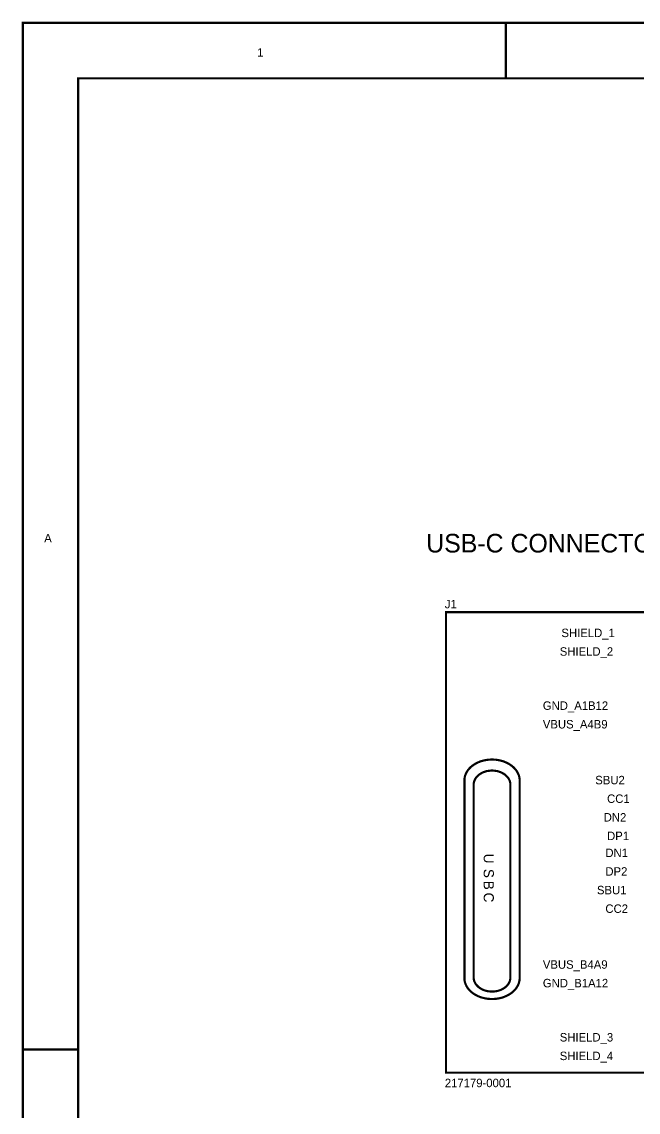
# Model space of a CAD drawing. Header units: inches. Extents: x 0 to 31.5, y 0 to 22.3.
# Drawn here: x 0 to 3.35, y 16.38 to 22.31 of the extents above; entities that cross this region are included whole.
import ezdxf

# ---------------------------------------------------------------- set-up
doc = ezdxf.new("R2010")
doc.units = ezdxf.units.IN
doc.header["$MEASUREMENT"] = 0
doc.layers.add('Sheet', color=255, linetype='Continuous')

msp = doc.modelspace()

# ---------------------------------------------------------------- linework, layer by layer
at = {"layer": 'Sheet'}
for points in [[(0.0034, 22.3, 0.0118, 0.0118, 0), (31.4977, 22.3, 0.0118, 0.0118, 0), (31.4977, 0, 0.0118, 0.0118, 0), (0.0034, 0, 0.0118, 0.0118, 0), (0.0034, 22.3, 0.0118, 0.0118, 0)], [(0.0034, 22.3, 0.0039, 0.0039, 0), (0.0034, 0, 0.0039, 0.0039, 0), (31.4977, 0, 0.0039, 0.0039, 0), (31.4977, 22.3, 0.0039, 0.0039, 0), (0.0034, 22.3, 0.0039, 0.0039, 0), (0.0034, 22.3, 0.0039, 0.0039, 0)], [(0.3043, 21.9991, 0.0118, 0.0118, 0), (31.1969, 21.9991, 0.0118, 0.0118, 0), (31.1969, 0.2998, 0.0118, 0.0118, 0), (0.3043, 0.2998, 0.0118, 0.0118, 0), (0.3043, 21.9991, 0.0118, 0.0118, 0)], [(0.3043, 21.9991, 0.0039, 0.0039, 0), (0.3043, 0.2998, 0.0039, 0.0039, 0), (31.1969, 0.2998, 0.0039, 0.0039, 0), (31.1969, 21.9991, 0.0039, 0.0039, 0), (0.3043, 21.9991, 0.0039, 0.0039, 0), (0.3043, 21.9991, 0.0039, 0.0039, 0)], [(2.3029, 19.0996, 0.0118, 0.0118, 0), (3.403, 19.0996, 0.0118, 0.0118, 0), (3.403, 16.5998, 0.0118, 0.0118, 0), (2.3029, 16.5998, 0.0118, 0.0118, 0), (2.3029, 19.0996, 0.0118, 0.0118, 0)], [(2.3029, 19.0996, 0.0039, 0.0039, 0), (2.3029, 16.5998, 0.0039, 0.0039, 0), (3.403, 16.5998, 0.0039, 0.0039, 0), (3.403, 19.0996, 0.0039, 0.0039, 0), (2.3029, 19.0996, 0.0039, 0.0039, 0), (2.3029, 19.0996, 0.0039, 0.0039, 0)]]:
    msp.add_lwpolyline(points, format="xyseb", close=True, dxfattribs=at)
for points in [[(0.0034, 22.3, 0.0118, 0.0118, 0), (0.3037, 22.3, 0.0118, 0.0118, 0)], [(2.6279, 22.3, 0.0118, 0.0118, 0), (2.6279, 21.9997, 0.0118, 0.0118, 0)], [(2.4034, 18.1871, 0.0118, 0.0118, 0), (2.4034, 18.1928, 0.0118, 0.0118, 0), (2.404, 18.1986, 0.0118, 0.0118, 0), (2.4051, 18.2043, 0.0118, 0.0118, 0), (2.4062, 18.2095, 0.0118, 0.0118, 0), (2.408, 18.2152, 0.0118, 0.0118, 0), (2.4103, 18.2204, 0.0118, 0.0118, 0), (2.4126, 18.2256, 0.0118, 0.0118, 0), (2.4149, 18.2307, 0.0118, 0.0118, 0), (2.4183, 18.2359, 0.0118, 0.0118, 0), (2.4212, 18.2405, 0.0118, 0.0118, 0), (2.4252, 18.2457, 0.0118, 0.0118, 0), (2.4286, 18.2497, 0.0118, 0.0118, 0), (2.4332, 18.2543, 0.0118, 0.0118, 0), (2.4373, 18.2589, 0.0118, 0.0118, 0), (2.4424, 18.2629, 0.0118, 0.0118, 0), (2.447, 18.2663, 0.0118, 0.0118, 0), (2.4522, 18.2704, 0.0118, 0.0118, 0), (2.4579, 18.2738, 0.0118, 0.0118, 0), (2.4631, 18.2772, 0.0118, 0.0118, 0), (2.4694, 18.2801, 0.0118, 0.0118, 0), (2.4751, 18.2836, 0.0118, 0.0118, 0), (2.4815, 18.2859, 0.0118, 0.0118, 0), (2.4878, 18.2887, 0.0118, 0.0118, 0), (2.4947, 18.291, 0.0118, 0.0118, 0), (2.5016, 18.2928, 0.0118, 0.0118, 0), (2.5084, 18.2945, 0.0118, 0.0118, 0), (2.5153, 18.2962, 0.0118, 0.0118, 0), (2.5228, 18.2973, 0.0118, 0.0118, 0), (2.5303, 18.2985, 0.0118, 0.0118, 0), (2.5377, 18.2991, 0.0118, 0.0118, 0), (2.5452, 18.2996, 0.0118, 0.0118, 0), (2.5532, 18.2996, 0.0118, 0.0118, 0)], [(2.5532, 18.2996, 0.0118, 0.0118, 0), (2.5607, 18.2996, 0.0118, 0.0118, 0), (2.5687, 18.2991, 0.0118, 0.0118, 0), (2.5762, 18.2985, 0.0118, 0.0118, 0), (2.5837, 18.2973, 0.0118, 0.0118, 0), (2.5906, 18.2962, 0.0118, 0.0118, 0), (2.598, 18.2945, 0.0118, 0.0118, 0), (2.6049, 18.2928, 0.0118, 0.0118, 0), (2.6118, 18.291, 0.0118, 0.0118, 0), (2.6181, 18.2887, 0.0118, 0.0118, 0), (2.6244, 18.2859, 0.0118, 0.0118, 0), (2.6307, 18.2836, 0.0118, 0.0118, 0), (2.6371, 18.2801, 0.0118, 0.0118, 0), (2.6428, 18.2772, 0.0118, 0.0118, 0), (2.6485, 18.2738, 0.0118, 0.0118, 0), (2.6537, 18.2704, 0.0118, 0.0118, 0), (2.6594, 18.2663, 0.0118, 0.0118, 0), (2.664, 18.2629, 0.0118, 0.0118, 0), (2.6686, 18.2589, 0.0118, 0.0118, 0), (2.6732, 18.2543, 0.0118, 0.0118, 0), (2.6772, 18.2497, 0.0118, 0.0118, 0), (2.6813, 18.2457, 0.0118, 0.0118, 0), (2.6847, 18.2405, 0.0118, 0.0118, 0), (2.6882, 18.2359, 0.0118, 0.0118, 0), (2.691, 18.2307, 0.0118, 0.0118, 0), (2.6939, 18.2256, 0.0118, 0.0118, 0), (2.6962, 18.2204, 0.0118, 0.0118, 0), (2.6985, 18.2152, 0.0118, 0.0118, 0), (2.7002, 18.2095, 0.0118, 0.0118, 0), (2.7014, 18.2043, 0.0118, 0.0118, 0), (2.7025, 18.1986, 0.0118, 0.0118, 0), (2.7031, 18.1928, 0.0118, 0.0118, 0), (2.7031, 18.1871, 0.0118, 0.0118, 0)], [(2.4533, 18.163, 0.0118, 0.0118, 0), (2.4533, 18.167, 0.0118, 0.0118, 0), (2.4539, 18.171, 0.0118, 0.0118, 0), (2.4545, 18.1745, 0.0118, 0.0118, 0), (2.4556, 18.1785, 0.0118, 0.0118, 0), (2.4562, 18.1819, 0.0118, 0.0118, 0), (2.4579, 18.1859, 0.0118, 0.0118, 0), (2.4596, 18.1894, 0.0118, 0.0118, 0), (2.4614, 18.1928, 0.0118, 0.0118, 0), (2.4631, 18.1963, 0.0118, 0.0118, 0), (2.4654, 18.1997, 0.0118, 0.0118, 0), (2.4677, 18.2026, 0.0118, 0.0118, 0), (2.4706, 18.206, 0.0118, 0.0118, 0), (2.4734, 18.2089, 0.0118, 0.0118, 0), (2.4763, 18.2118, 0.0118, 0.0118, 0), (2.4792, 18.2147, 0.0118, 0.0118, 0), (2.4826, 18.2175, 0.0118, 0.0118, 0), (2.4861, 18.2198, 0.0118, 0.0118, 0), (2.4895, 18.2221, 0.0118, 0.0118, 0), (2.4935, 18.2244, 0.0118, 0.0118, 0), (2.4975, 18.2267, 0.0118, 0.0118, 0), (2.5016, 18.229, 0.0118, 0.0118, 0), (2.5056, 18.2307, 0.0118, 0.0118, 0), (2.5102, 18.2325, 0.0118, 0.0118, 0), (2.5142, 18.2336, 0.0118, 0.0118, 0), (2.5188, 18.2353, 0.0118, 0.0118, 0), (2.5234, 18.2365, 0.0118, 0.0118, 0), (2.5285, 18.2376, 0.0118, 0.0118, 0), (2.5331, 18.2382, 0.0118, 0.0118, 0), (2.5383, 18.2388, 0.0118, 0.0118, 0), (2.5429, 18.2393, 0.0118, 0.0118, 0), (2.5481, 18.2399, 0.0118, 0.0118, 0), (2.5532, 18.2399, 0.0118, 0.0118, 0)], [(2.5532, 18.2399, 0.0118, 0.0118, 0), (2.5584, 18.2399, 0.0118, 0.0118, 0), (2.5636, 18.2393, 0.0118, 0.0118, 0), (2.5682, 18.2388, 0.0118, 0.0118, 0), (2.5733, 18.2382, 0.0118, 0.0118, 0), (2.5779, 18.2376, 0.0118, 0.0118, 0), (2.5831, 18.2365, 0.0118, 0.0118, 0), (2.5877, 18.2353, 0.0118, 0.0118, 0), (2.5923, 18.2336, 0.0118, 0.0118, 0), (2.5963, 18.2325, 0.0118, 0.0118, 0), (2.6009, 18.2307, 0.0118, 0.0118, 0), (2.6049, 18.229, 0.0118, 0.0118, 0), (2.6089, 18.2267, 0.0118, 0.0118, 0), (2.6129, 18.2244, 0.0118, 0.0118, 0), (2.617, 18.2221, 0.0118, 0.0118, 0), (2.6204, 18.2198, 0.0118, 0.0118, 0), (2.6239, 18.2175, 0.0118, 0.0118, 0), (2.6273, 18.2147, 0.0118, 0.0118, 0), (2.6302, 18.2118, 0.0118, 0.0118, 0), (2.633, 18.2089, 0.0118, 0.0118, 0), (2.6359, 18.206, 0.0118, 0.0118, 0), (2.6388, 18.2026, 0.0118, 0.0118, 0), (2.6411, 18.1997, 0.0118, 0.0118, 0), (2.6434, 18.1963, 0.0118, 0.0118, 0), (2.6451, 18.1928, 0.0118, 0.0118, 0), (2.6468, 18.1894, 0.0118, 0.0118, 0), (2.6485, 18.1859, 0.0118, 0.0118, 0), (2.6503, 18.1819, 0.0118, 0.0118, 0), (2.6508, 18.1785, 0.0118, 0.0118, 0), (2.652, 18.1745, 0.0118, 0.0118, 0), (2.6526, 18.171, 0.0118, 0.0118, 0), (2.6531, 18.167, 0.0118, 0.0118, 0), (2.6531, 18.163, 0.0118, 0.0118, 0)], [(2.4034, 17.1121, 0.0118, 0.0118, 0), (2.4034, 18.1871, 0.0118, 0.0118, 0)], [(2.7031, 18.1871, 0.0118, 0.0118, 0), (2.7031, 18.1871, 0.0118, 0.0118, 0), (2.7031, 18.1871, 0.0118, 0.0118, 0), (2.7031, 18.1871, 0.0118, 0.0118, 0), (2.7031, 18.1871, 0.0118, 0.0118, 0), (2.7031, 18.1871, 0.0118, 0.0118, 0), (2.7031, 18.1871, 0.0118, 0.0118, 0), (2.7031, 18.1871, 0.0118, 0.0118, 0), (2.7031, 18.1871, 0.0118, 0.0118, 0), (2.7031, 18.1871, 0.0118, 0.0118, 0), (2.7031, 18.1871, 0.0118, 0.0118, 0), (2.7031, 18.1871, 0.0118, 0.0118, 0), (2.7031, 18.1871, 0.0118, 0.0118, 0), (2.7031, 18.1871, 0.0118, 0.0118, 0), (2.7031, 18.1871, 0.0118, 0.0118, 0), (2.7031, 18.1871, 0.0118, 0.0118, 0), (2.7031, 18.1871, 0.0118, 0.0118, 0), (2.7031, 18.1871, 0.0118, 0.0118, 0), (2.7031, 18.1871, 0.0118, 0.0118, 0), (2.7031, 18.1871, 0.0118, 0.0118, 0), (2.7031, 18.1871, 0.0118, 0.0118, 0), (2.7031, 18.1871, 0.0118, 0.0118, 0), (2.7031, 18.1871, 0.0118, 0.0118, 0), (2.7031, 18.1871, 0.0118, 0.0118, 0), (2.7031, 18.1871, 0.0118, 0.0118, 0), (2.7031, 18.1871, 0.0118, 0.0118, 0), (2.7031, 18.1871, 0.0118, 0.0118, 0), (2.7031, 18.1871, 0.0118, 0.0118, 0), (2.7031, 18.1871, 0.0118, 0.0118, 0), (2.7031, 18.1871, 0.0118, 0.0118, 0), (2.7031, 18.1871, 0.0118, 0.0118, 0), (2.7031, 18.1871, 0.0118, 0.0118, 0), (2.7031, 18.1871, 0.0118, 0.0118, 0)], [(2.7031, 18.1871, 0.0118, 0.0118, 0), (2.7031, 17.1121, 0.0118, 0.0118, 0)], [(2.4533, 17.1167, 0.0118, 0.0118, 0), (2.4533, 18.163, 0.0118, 0.0118, 0)], [(2.6531, 18.163, 0.0118, 0.0118, 0), (2.6531, 18.163, 0.0118, 0.0118, 0), (2.6531, 18.163, 0.0118, 0.0118, 0), (2.6531, 18.163, 0.0118, 0.0118, 0), (2.6531, 18.163, 0.0118, 0.0118, 0), (2.6531, 18.163, 0.0118, 0.0118, 0), (2.6531, 18.163, 0.0118, 0.0118, 0), (2.6531, 18.163, 0.0118, 0.0118, 0), (2.6531, 18.163, 0.0118, 0.0118, 0), (2.6531, 18.163, 0.0118, 0.0118, 0), (2.6531, 18.163, 0.0118, 0.0118, 0), (2.6531, 18.163, 0.0118, 0.0118, 0), (2.6531, 18.163, 0.0118, 0.0118, 0), (2.6531, 18.163, 0.0118, 0.0118, 0), (2.6531, 18.163, 0.0118, 0.0118, 0), (2.6531, 18.163, 0.0118, 0.0118, 0), (2.6531, 18.163, 0.0118, 0.0118, 0), (2.6531, 18.163, 0.0118, 0.0118, 0), (2.6531, 18.163, 0.0118, 0.0118, 0), (2.6531, 18.163, 0.0118, 0.0118, 0), (2.6531, 18.163, 0.0118, 0.0118, 0), (2.6531, 18.163, 0.0118, 0.0118, 0), (2.6531, 18.163, 0.0118, 0.0118, 0), (2.6531, 18.163, 0.0118, 0.0118, 0), (2.6531, 18.163, 0.0118, 0.0118, 0), (2.6531, 18.163, 0.0118, 0.0118, 0), (2.6531, 18.163, 0.0118, 0.0118, 0), (2.6531, 18.163, 0.0118, 0.0118, 0), (2.6531, 18.163, 0.0118, 0.0118, 0), (2.6531, 18.163, 0.0118, 0.0118, 0), (2.6531, 18.163, 0.0118, 0.0118, 0), (2.6531, 18.163, 0.0118, 0.0118, 0), (2.6531, 18.163, 0.0118, 0.0118, 0)], [(2.6531, 18.163, 0.0118, 0.0118, 0), (2.6531, 17.1167, 0.0118, 0.0118, 0)], [(2.5532, 16.9995, 0.0118, 0.0118, 0), (2.5452, 16.9995, 0.0118, 0.0118, 0), (2.5377, 17.0001, 0.0118, 0.0118, 0), (2.5303, 17.0006, 0.0118, 0.0118, 0), (2.5228, 17.0018, 0.0118, 0.0118, 0), (2.5153, 17.0029, 0.0118, 0.0118, 0), (2.5084, 17.0047, 0.0118, 0.0118, 0), (2.5016, 17.0064, 0.0118, 0.0118, 0), (2.4947, 17.0081, 0.0118, 0.0118, 0), (2.4878, 17.0104, 0.0118, 0.0118, 0), (2.4815, 17.0133, 0.0118, 0.0118, 0), (2.4751, 17.0156, 0.0118, 0.0118, 0), (2.4694, 17.019, 0.0118, 0.0118, 0), (2.4631, 17.0219, 0.0118, 0.0118, 0), (2.4579, 17.0253, 0.0118, 0.0118, 0), (2.4522, 17.0288, 0.0118, 0.0118, 0), (2.447, 17.0328, 0.0118, 0.0118, 0), (2.4424, 17.0363, 0.0118, 0.0118, 0), (2.4373, 17.0403, 0.0118, 0.0118, 0), (2.4332, 17.0449, 0.0118, 0.0118, 0), (2.4286, 17.0495, 0.0118, 0.0118, 0), (2.4252, 17.0535, 0.0118, 0.0118, 0), (2.4212, 17.0587, 0.0118, 0.0118, 0), (2.4183, 17.0632, 0.0118, 0.0118, 0), (2.4149, 17.0684, 0.0118, 0.0118, 0), (2.4126, 17.0736, 0.0118, 0.0118, 0), (2.4103, 17.0787, 0.0118, 0.0118, 0), (2.408, 17.0839, 0.0118, 0.0118, 0), (2.4062, 17.0897, 0.0118, 0.0118, 0), (2.4051, 17.0948, 0.0118, 0.0118, 0), (2.404, 17.1006, 0.0118, 0.0118, 0), (2.4034, 17.1063, 0.0118, 0.0118, 0), (2.4034, 17.1121, 0.0118, 0.0118, 0)], [(2.4034, 17.1121, 0.0118, 0.0118, 0), (2.4034, 17.1121, 0.0118, 0.0118, 0), (2.4034, 17.1121, 0.0118, 0.0118, 0), (2.4034, 17.1121, 0.0118, 0.0118, 0), (2.4034, 17.1121, 0.0118, 0.0118, 0), (2.4034, 17.1121, 0.0118, 0.0118, 0), (2.4034, 17.1121, 0.0118, 0.0118, 0), (2.4034, 17.1121, 0.0118, 0.0118, 0), (2.4034, 17.1121, 0.0118, 0.0118, 0), (2.4034, 17.1121, 0.0118, 0.0118, 0), (2.4034, 17.1121, 0.0118, 0.0118, 0), (2.4034, 17.1121, 0.0118, 0.0118, 0), (2.4034, 17.1121, 0.0118, 0.0118, 0), (2.4034, 17.1121, 0.0118, 0.0118, 0), (2.4034, 17.1121, 0.0118, 0.0118, 0), (2.4034, 17.1121, 0.0118, 0.0118, 0), (2.4034, 17.1121, 0.0118, 0.0118, 0), (2.4034, 17.1121, 0.0118, 0.0118, 0), (2.4034, 17.1121, 0.0118, 0.0118, 0), (2.4034, 17.1121, 0.0118, 0.0118, 0), (2.4034, 17.1121, 0.0118, 0.0118, 0), (2.4034, 17.1121, 0.0118, 0.0118, 0), (2.4034, 17.1121, 0.0118, 0.0118, 0), (2.4034, 17.1121, 0.0118, 0.0118, 0), (2.4034, 17.1121, 0.0118, 0.0118, 0), (2.4034, 17.1121, 0.0118, 0.0118, 0), (2.4034, 17.1121, 0.0118, 0.0118, 0), (2.4034, 17.1121, 0.0118, 0.0118, 0), (2.4034, 17.1121, 0.0118, 0.0118, 0), (2.4034, 17.1121, 0.0118, 0.0118, 0), (2.4034, 17.1121, 0.0118, 0.0118, 0), (2.4034, 17.1121, 0.0118, 0.0118, 0), (2.4034, 17.1121, 0.0118, 0.0118, 0)], [(2.5532, 17.0397, 0.0118, 0.0118, 0), (2.5481, 17.0397, 0.0118, 0.0118, 0), (2.5429, 17.0403, 0.0118, 0.0118, 0), (2.5383, 17.0408, 0.0118, 0.0118, 0), (2.5331, 17.0414, 0.0118, 0.0118, 0), (2.5285, 17.042, 0.0118, 0.0118, 0), (2.5234, 17.0431, 0.0118, 0.0118, 0), (2.5188, 17.0443, 0.0118, 0.0118, 0), (2.5142, 17.046, 0.0118, 0.0118, 0), (2.5102, 17.0472, 0.0118, 0.0118, 0), (2.5056, 17.0489, 0.0118, 0.0118, 0), (2.5016, 17.0506, 0.0118, 0.0118, 0), (2.4975, 17.0529, 0.0118, 0.0118, 0), (2.4935, 17.0552, 0.0118, 0.0118, 0), (2.4895, 17.0575, 0.0118, 0.0118, 0), (2.4861, 17.0598, 0.0118, 0.0118, 0), (2.4826, 17.0621, 0.0118, 0.0118, 0), (2.4792, 17.065, 0.0118, 0.0118, 0), (2.4763, 17.0678, 0.0118, 0.0118, 0), (2.4734, 17.0707, 0.0118, 0.0118, 0), (2.4706, 17.0736, 0.0118, 0.0118, 0), (2.4677, 17.077, 0.0118, 0.0118, 0), (2.4654, 17.0799, 0.0118, 0.0118, 0), (2.4631, 17.0833, 0.0118, 0.0118, 0), (2.4614, 17.0868, 0.0118, 0.0118, 0), (2.4596, 17.0902, 0.0118, 0.0118, 0), (2.4579, 17.0937, 0.0118, 0.0118, 0), (2.4562, 17.0977, 0.0118, 0.0118, 0), (2.4556, 17.1011, 0.0118, 0.0118, 0), (2.4545, 17.1052, 0.0118, 0.0118, 0), (2.4539, 17.1086, 0.0118, 0.0118, 0), (2.4533, 17.1126, 0.0118, 0.0118, 0), (2.4533, 17.1167, 0.0118, 0.0118, 0)], [(2.4533, 17.1167, 0.0118, 0.0118, 0), (2.4533, 17.1167, 0.0118, 0.0118, 0), (2.4533, 17.1167, 0.0118, 0.0118, 0), (2.4533, 17.1167, 0.0118, 0.0118, 0), (2.4533, 17.1167, 0.0118, 0.0118, 0), (2.4533, 17.1167, 0.0118, 0.0118, 0), (2.4533, 17.1167, 0.0118, 0.0118, 0), (2.4533, 17.1167, 0.0118, 0.0118, 0), (2.4533, 17.1167, 0.0118, 0.0118, 0), (2.4533, 17.1167, 0.0118, 0.0118, 0), (2.4533, 17.1167, 0.0118, 0.0118, 0), (2.4533, 17.1167, 0.0118, 0.0118, 0), (2.4533, 17.1167, 0.0118, 0.0118, 0), (2.4533, 17.1167, 0.0118, 0.0118, 0), (2.4533, 17.1167, 0.0118, 0.0118, 0), (2.4533, 17.1167, 0.0118, 0.0118, 0), (2.4533, 17.1167, 0.0118, 0.0118, 0), (2.4533, 17.1167, 0.0118, 0.0118, 0), (2.4533, 17.1167, 0.0118, 0.0118, 0), (2.4533, 17.1167, 0.0118, 0.0118, 0), (2.4533, 17.1167, 0.0118, 0.0118, 0), (2.4533, 17.1167, 0.0118, 0.0118, 0), (2.4533, 17.1167, 0.0118, 0.0118, 0), (2.4533, 17.1167, 0.0118, 0.0118, 0), (2.4533, 17.1167, 0.0118, 0.0118, 0), (2.4533, 17.1167, 0.0118, 0.0118, 0), (2.4533, 17.1167, 0.0118, 0.0118, 0), (2.4533, 17.1167, 0.0118, 0.0118, 0), (2.4533, 17.1167, 0.0118, 0.0118, 0), (2.4533, 17.1167, 0.0118, 0.0118, 0), (2.4533, 17.1167, 0.0118, 0.0118, 0), (2.4533, 17.1167, 0.0118, 0.0118, 0), (2.4533, 17.1167, 0.0118, 0.0118, 0)], [(2.6531, 17.1167, 0.0118, 0.0118, 0), (2.6531, 17.1126, 0.0118, 0.0118, 0), (2.6526, 17.1086, 0.0118, 0.0118, 0), (2.652, 17.1052, 0.0118, 0.0118, 0), (2.6508, 17.1011, 0.0118, 0.0118, 0), (2.6503, 17.0977, 0.0118, 0.0118, 0), (2.6485, 17.0937, 0.0118, 0.0118, 0), (2.6468, 17.0902, 0.0118, 0.0118, 0), (2.6451, 17.0868, 0.0118, 0.0118, 0), (2.6434, 17.0833, 0.0118, 0.0118, 0), (2.6411, 17.0799, 0.0118, 0.0118, 0), (2.6388, 17.077, 0.0118, 0.0118, 0), (2.6359, 17.0736, 0.0118, 0.0118, 0), (2.633, 17.0707, 0.0118, 0.0118, 0), (2.6302, 17.0678, 0.0118, 0.0118, 0), (2.6273, 17.065, 0.0118, 0.0118, 0), (2.6239, 17.0621, 0.0118, 0.0118, 0), (2.6204, 17.0598, 0.0118, 0.0118, 0), (2.617, 17.0575, 0.0118, 0.0118, 0), (2.6129, 17.0552, 0.0118, 0.0118, 0), (2.6089, 17.0529, 0.0118, 0.0118, 0), (2.6049, 17.0506, 0.0118, 0.0118, 0), (2.6009, 17.0489, 0.0118, 0.0118, 0), (2.5963, 17.0472, 0.0118, 0.0118, 0), (2.5923, 17.046, 0.0118, 0.0118, 0), (2.5877, 17.0443, 0.0118, 0.0118, 0), (2.5831, 17.0431, 0.0118, 0.0118, 0), (2.5779, 17.042, 0.0118, 0.0118, 0), (2.5733, 17.0414, 0.0118, 0.0118, 0), (2.5682, 17.0408, 0.0118, 0.0118, 0), (2.5636, 17.0403, 0.0118, 0.0118, 0), (2.5584, 17.0397, 0.0118, 0.0118, 0), (2.5532, 17.0397, 0.0118, 0.0118, 0)], [(2.7031, 17.1121, 0.0118, 0.0118, 0), (2.7031, 17.1063, 0.0118, 0.0118, 0), (2.7025, 17.1006, 0.0118, 0.0118, 0), (2.7014, 17.0948, 0.0118, 0.0118, 0), (2.7002, 17.0897, 0.0118, 0.0118, 0), (2.6985, 17.0839, 0.0118, 0.0118, 0), (2.6962, 17.0787, 0.0118, 0.0118, 0), (2.6939, 17.0736, 0.0118, 0.0118, 0), (2.691, 17.0684, 0.0118, 0.0118, 0), (2.6882, 17.0632, 0.0118, 0.0118, 0), (2.6847, 17.0587, 0.0118, 0.0118, 0), (2.6813, 17.0535, 0.0118, 0.0118, 0), (2.6772, 17.0495, 0.0118, 0.0118, 0), (2.6732, 17.0449, 0.0118, 0.0118, 0), (2.6686, 17.0403, 0.0118, 0.0118, 0), (2.664, 17.0363, 0.0118, 0.0118, 0), (2.6594, 17.0328, 0.0118, 0.0118, 0), (2.6537, 17.0288, 0.0118, 0.0118, 0), (2.6485, 17.0253, 0.0118, 0.0118, 0), (2.6428, 17.0219, 0.0118, 0.0118, 0), (2.6371, 17.019, 0.0118, 0.0118, 0), (2.6307, 17.0156, 0.0118, 0.0118, 0), (2.6244, 17.0133, 0.0118, 0.0118, 0), (2.6181, 17.0104, 0.0118, 0.0118, 0), (2.6118, 17.0081, 0.0118, 0.0118, 0), (2.6049, 17.0064, 0.0118, 0.0118, 0), (2.598, 17.0047, 0.0118, 0.0118, 0), (2.5906, 17.0029, 0.0118, 0.0118, 0), (2.5837, 17.0018, 0.0118, 0.0118, 0), (2.5762, 17.0006, 0.0118, 0.0118, 0), (2.5687, 17.0001, 0.0118, 0.0118, 0), (2.5607, 16.9995, 0.0118, 0.0118, 0), (2.5532, 16.9995, 0.0118, 0.0118, 0)], [(0.0034, 16.725, 0.0118, 0.0118, 0), (0.3037, 16.725, 0.0118, 0.0118, 0)]]:
    msp.add_lwpolyline(points, format="xyseb", dxfattribs=at)

# ---------------------------------------------------------------- texts
for s, height, p in [('1', 0.0459, (1.2769, 22.1162)), ('A', 0.0459, (0.1194, 19.4792)), ('USB-C CONNECTOR', 0.101071, (2.1955, 19.4241)), ('J1', 0.04594, (2.2966, 19.1208)), ('SHIELD_1', 0.04594, (2.9304, 18.9646)), ('SHIELD_2', 0.04594, (2.9213, 18.8636)), ('GND_A1B12', 0.04594, (2.8294, 18.5696)), ('VBUS_A4B9', 0.04594, (2.8294, 18.4685)), ('SBU2', 0.04594, (3.1142, 18.1653)), ('CC1', 0.04594, (3.1785, 18.0642)), ('DN2', 0.04594, (3.1601, 17.9631)), ('DP1', 0.04594, (3.1785, 17.8621)), ('DN1', 0.04594, (3.1693, 17.7702)), ('DP2', 0.04594, (3.1693, 17.6691)), ('SBU1', 0.04594, (3.1234, 17.568)), ('CC2', 0.04594, (3.1693, 17.467)), ('VBUS_B4A9', 0.04594, (2.8294, 17.1637)), ('GND_B1A12', 0.04594, (2.8294, 17.0627)), ('SHIELD_3', 0.04594, (2.9213, 16.7686)), ('SHIELD_4', 0.04594, (2.9213, 16.6676)), ('217179-0001', 0.045941, (2.2966, 16.5206))]:
    msp.add_text(s, height=height, dxfattribs=at).set_placement(p)
for s, p in [('U', (2.5079, 17.7885)), ('S', (2.5079, 17.7059)), ('B', (2.5079, 17.6415)), ('C', (2.5079, 17.5772))]:
    msp.add_text(s, height=0.0551, rotation=270, dxfattribs=at).set_placement(p)

doc.saveas('drawing.dxf')
